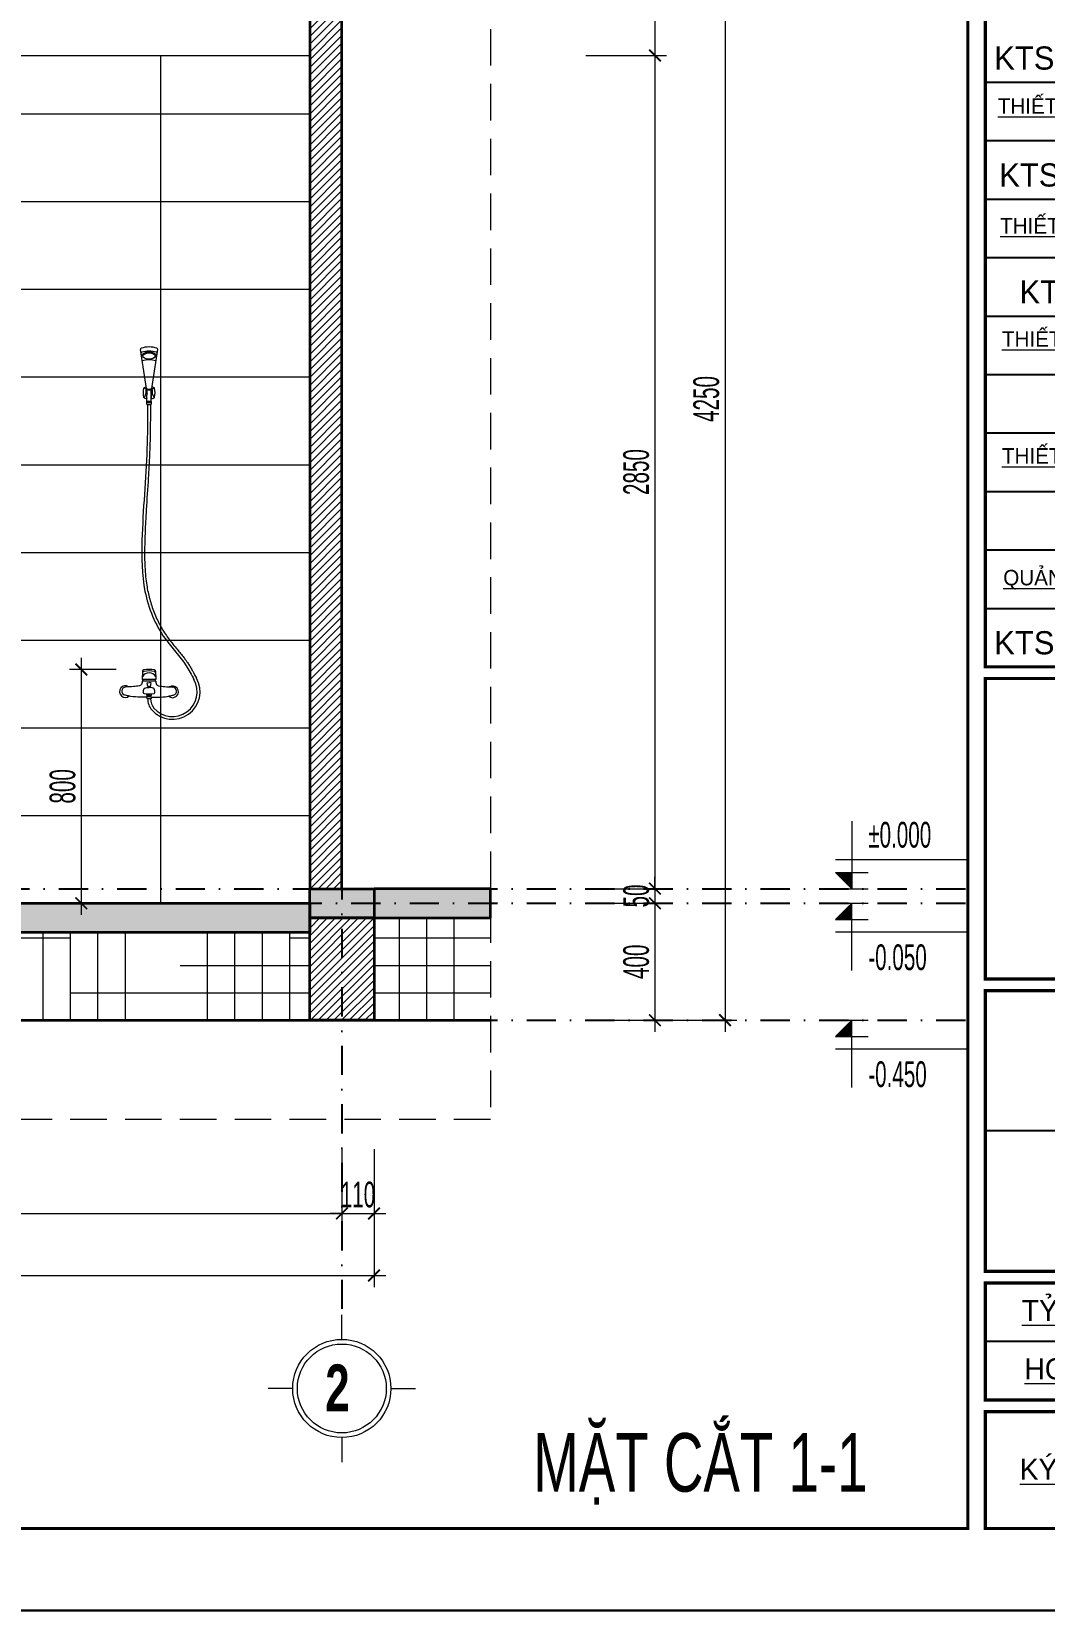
# Model space of a CAD drawing. Header units: inches. Extents: x 274208 to 641690, y -81912 to 129129.
# Drawn here: x 438512 to 441977, y -14890 to -9490 of the extents above; entities that cross this region are included whole.
import ezdxf
from ezdxf.enums import TextEntityAlignment as Align

# ---------------------------------------------------------------- set-up
doc = ezdxf.new("R2010")
doc.units = ezdxf.units.IN
doc.header["$MEASUREMENT"] = 0
doc.header["$PDMODE"] = 3
doc.linetypes.add('$1$HIDDEN', pattern=[0.375, 0.25, -0.125])
doc.linetypes.add('DASHDOT', pattern=[1, 0.5, -0.25, 0, -0.25])
for name, color, linetype, lineweight in [('01.Cut', 255, 'Continuous', 35), ('05.Text', 253, 'Continuous', 18), ('06.betong', 2, 'Continuous', 35), ('08.Dim', 156, 'Continuous', 15), ('09.Hatch', 250, 'Continuous', 5), ('11.Khung bo', 32, 'Continuous', 50), ('12.Khung', 36, 'Continuous', 25), ('CA.noi that 15', 15, 'Continuous', 9), ('DIM', 252, 'Continuous', 20)]:
    doc.layers.add(name, color=color, linetype=linetype, lineweight=lineweight)
doc.layers.add('text', color=7, linetype='Continuous')
doc.layers.add('TRUC', color=250, linetype='DASHDOT')
doc.layers.add('Tpl_Bound', color=1, linetype='Continuous', plot=False)
doc.styles.add('AVANTHB', font='')
doc.styles.add('TT5_Ghi chu 1', font='', dxfattribs={"width": 0.7, "height": 240})
doc.styles.add('TT5_Text Dim', font='hoatbif.shx', dxfattribs={"width": 0.6})
doc.styles.add('VnAvantH', font='')
doc.styles.get('AVANTHB').set_extended_font_data('.VnAvantH', bold=True)
doc.styles.get('TT5_Ghi chu 1').set_extended_font_data('.VnBlackH')
doc.styles.get('VnAvantH').set_extended_font_data('.VnAvantH')
doc.dimstyles.new('TT5_Dim 1-40', dxfattribs={"dimscale": 40, "dimtxt": 2.2, "dimasz": 1, "dimexe": 1, "dimexo": 0.5, "dimgap": 0.5, "dimtad": 1, "dimdec": 0, "dimzin": 0, "dimdsep": 46, "dimtxsty": 'TT5_Text Dim', "dimblk": 'ARCHTICK', "dimcen": 0, "dimdle": 1, "dimclrd": 256, "dimclre": 256, "dimclrt": 1, "dimadec": 0, "dimazin": 0, "dimtfac": 0.015, "dimtdec": 0, "dimtix": 1, "dimtmove": 2, "dimatfit": 3, "dimldrblk": 'DOT', "dimfxl": 1, "dimtolj": 1, "dimtzin": 0, "dimlwd": -1, "dimlwe": -1, "dimarcsym": 1})

# ---------------------------------------------------------------- blocks, each defined once
blk = doc.blocks.new('100')
at = {"layer": '11.Khung bo', "const_width": 26.7}
for points in [[(1860913, -945240), (1860913, -916940), (1896063, -916940), (1896063, -945240)], [(1896213, -937871), (1901213, -937871), (1901213, -930871), (1896213, -930871)], [(1896213, -940540), (1901213, -940540), (1901213, -937971), (1896213, -937971)], [(1896213, -943040), (1901213, -943040), (1901213, -940640), (1896213, -940640)], [(1896213, -944140), (1901213, -944140), (1901213, -943140), (1896213, -943140)], [(1896213, -945240), (1901213, -945240), (1901213, -944240), (1896213, -944240)]]:
    blk.add_lwpolyline(points, close=True, dxfattribs=at)
at = {"layer": '12.Khung'}
for p, q in [((1896213, -932871), (1901213, -932871)), ((1896213, -933371), (1899399, -933371)), ((1896213, -933871), (1901213, -933871)), ((1896213, -934371), (1899399, -934371)), ((1896213, -934871), (1901213, -934871)), ((1896213, -935371), (1899399, -935371)), ((1896213, -935871), (1901213, -935871)), ((1896213, -936371), (1899399, -936371)), ((1896213, -936871), (1901213, -936871)), ((1896213, -937371), (1899399, -937371)), ((1901213, -941840), (1896213, -941840)), ((1901213, -943640), (1896213, -943640))]:
    blk.add_line(p, q, dxfattribs=at)
at = {"layer": '12.Khung', "color": 1}
blk.add_lwpolyline([(1901579, -945940), (1901579, -916240), (1859580, -916240), (1859580, -945940)], close=True, dxfattribs=at)
at = {"layer": '05.Text', "style": 'VnAvantH'}
for s, p in [('KTS.lª thÕ trinh', (1898687, -932764)), ('KTS.PH¹M V¡N CHØNH', (1899215, -933764)), ('KTS.lª ®øc c\xadêng', (1899215, -934764)), ('KTS.lª thÕ trinh', (1898687, -937764))]:
    blk.add_text(s, height=198, dxfattribs=at).set_placement(p, align=Align.RIGHT)
for s, height, p in [('%%UthiÕt kÕ:', 132, (1896319, -933142)), ('%%UthiÕt kÕ:', 132, (1896339, -934166)), ('%%UthiÕt kÕ:', 132, (1896355, -935133)), ('%%UthiÕt kÕ:', 132, (1896355, -936133)), ('%%Uqu¶n lý kü thuËt:', 132, (1896366, -937174)), ('%%Utû lÖ:', 180, (1896525, -943464)), ('%%Uhoµn thµnh: 11/2019', 180, (1896548, -943964)), ('%%Uký hiÖu b¶n vÏ :', 180, (1896508, -944823))]:
    blk.add_text(s, height=height, dxfattribs=at).set_placement(p)
blk = doc.blocks.new('afdsf')
at = {"layer": 'CA.noi that 15'}
for p, q in [((-38298.2, -320250.4), (-38318.8, -320117.8)), ((-38279.7, -320250.4), (-38259.2, -320117.8)), ((-38299.5, -320253.7), (-38306.3, -320248)), ((-38299.5, -320268), (-38306.3, -320283.3)), ((-38295.8, -320253.7), (-38299.5, -320253.7)), ((-38295.8, -320268), (-38299.5, -320268)), ((-38298.2, -320253.7), (-38298.2, -320250.4)), ((-38296.8, -320268), (-38295.8, -320268)), ((-38296.8, -320295.3), (-38296.8, -320272.1)), ((-38281.4, -320295.3), (-38296.8, -320295.3)), ((-38295.8, -320268), (-38295.8, -320253.7)), ((-38282.1, -320253.7), (-38278.5, -320253.7)), ((-38282.1, -320268), (-38282.1, -320253.7)), ((-38282.1, -320268), (-38278.5, -320268)), ((-38281.4, -320295.3), (-38281.4, -320271.3)), ((-38279.7, -320253.7), (-38279.7, -320250.4)), ((-38278.5, -320253.7), (-38271.7, -320248)), ((-38278.5, -320268), (-38271.7, -320283.3)), ((-38296.8, -320299.3), (-38281.4, -320299.3)), ((-38296.1, -320304.7), (-38296.1, -320299.3)), ((-38293.9, -320307.2), (-38293.9, -320312.3)), ((-38293.7, -320299.3), (-38284.4, -320299.3)), ((-38284.4, -320307.2), (-38293.7, -320307.2)), ((-38284.2, -320307.2), (-38284.2, -320312.3)), ((-38282, -320299.3), (-38282, -320304.7)), ((-38265.6, -321251.6), (-38312.3, -321251.6)), ((-38311.3, -321217.4), (-38312.2, -321246.3)), ((-38265.8, -321246.3), (-38312.2, -321246.3)), ((-38310.2, -321246.3), (-38310.4, -321251.6)), ((-38267.7, -321246.3), (-38267.6, -321251.6)), ((-38266.7, -321217.4), (-38265.8, -321246.3)), ((-38296.9, -321299.9), (-38296.9, -321295.4)), ((-38296.9, -321299.9), (-38280.8, -321299.9)), ((-38296.1, -321299.9), (-38296.1, -321301)), ((-38296.1, -321301), (-38281.6, -321301)), ((-38295.1, -321304.9), (-38295.1, -321301)), ((-38292.1, -321270.7), (-38292.1, -321273.9)), ((-38290.4, -321270.7), (-38287.6, -321270.7)), ((-38286, -321270.7), (-38286, -321273.9)), ((-38284.2, -321312.3), (-38284.2, -321312.2)), ((-38282.9, -321304.9), (-38282.9, -321301)), ((-38281.6, -321299.9), (-38281.6, -321301)), ((-38280.8, -321299.9), (-38280.8, -321295.4))]:
    blk.add_line(p, q, dxfattribs=at)
for points in [[(-38289, -321270.7), (-38293.5, -321270.7), (-38295.9, -321257.4), (-38288.9, -321256.5)], [(-38289, -321270.7), (-38284.5, -321270.7), (-38282.1, -321257.4), (-38288.9, -321256.5)]]:
    blk.add_lwpolyline(points, dxfattribs=at)
blk.add_lwpolyline([(-38293.7, -321304.5), (-38284.3, -321304.5, -0.414214), (-38281.9, -321306.9), (-38281.9, -321309.9, -0.414214), (-38284.3, -321312.3), (-38293.7, -321312.3, -0.414214), (-38296.1, -321309.9), (-38296.1, -321306.9, -0.414214)], format="xyb", close=True, dxfattribs=at)
for centre, radius, start, end in [((-38314.8, -320117.2), 4.02, 108.7976, 188.8168), ((-38312.7, -320130.7), 4.02, 107.228, 188.8168), ((-38289, -320193.1), 84.2, 71.2024, 108.7976), ((-38289, -320207.2), 84.2, 72.772, 107.228), ((-38265.2, -320130.7), 4.02, 351.1832, 72.772), ((-38263.2, -320117.2), 4.02, 351.1832, 71.2024), ((-38289, -320237.3), 84.2, 73.5834, 106.4166), ((-38245.7, -320265.6), 63.9, 166.0233, 193.9767), ((-38303.8, -320251.2), 4.02, 90, 166.0233), ((-38303.8, -320280.1), 4.02, 193.9767, 270), ((-38289, -320336.3), 90.3, 96.2592, 99.4635), ((-38289, -320215.8), 69.9, 257.7383, 263.6304), ((-38279.1, -320260.8), 21.6, 160.7055, 199.2945), ((-38289, -320232.9), 19.7, 242.0733, 297.9267), ((-38294.8, -320297.3), 3.08, 148.0246, 211.9754), ((-38296.8, -320296.1), 0.803, 90, 148.0246), ((-38256.9, -320278.7), 40.4, 164.5928, 189.39), ((-38299.1, -320297.3), 3.08, 319.2845, 40.7155), ((-38289, -320236.3), 19.7, 249.6997, 290.3003), ((-38291.1, -320297.3), 3.08, 139.2845, 220.7155), ((-38287.1, -320297.3), 3.08, 319.2845, 40.7155), ((-38321.1, -320278.7), 40.4, 350.61, 15.4072), ((-38279, -320297.3), 3.08, 139.2845, 220.7155), ((-38281.4, -320296.1), 0.803, 31.9754, 90), ((-38289, -320215.8), 69.9, 276.3696, 282.2617), ((-38283.3, -320297.3), 3.08, 328.0246, 31.9754), ((-38289, -320336.3), 90.3, 80.5365, 83.7408), ((-38298.9, -320260.8), 21.6, 340.7055, 19.2945), ((-38274.1, -320251.2), 4.02, 13.9767, 90), ((-38274.1, -320280.1), 4.02, 270, 346.0233), ((-38332.2, -320265.6), 63.9, 346.0233, 13.9767), ((-38296.8, -320298.5), 0.803, 211.9754, 270), ((-38293.7, -320304.7), 2.41, 180, 270), ((-38284.4, -320304.7), 2.41, 270, 0), ((-38281.4, -320298.5), 0.803, 270, 328.0246), ((-38307.3, -321217.4), 4.02, 90, 180), ((-38289, -321316.2), 104.5, 79.9175, 100.0825), ((-38270.7, -321217.4), 4.02, 0, 90), ((-38370, -321287.7), 20.1, 56.2356, 312.03), ((-38289, -321251.6), 27.8, 34.6792, 145.3208), ((-38307.3, -321223.4), 4.02, 90, 180), ((-38289, -321277), 60.5, 72.393, 107.607), ((-38208.7, -321288.4), 94.1, 221.0289, 29.8423), ((-38208.7, -321288.4), 84.5, 221.0289, 29.8423), ((-38270.7, -321223.4), 4.02, 0, 90), ((-38208.7, -321288.4), 20.1, 227.4498, 123.2443), ((-38369.1, -321286), 13.7, 93.0323, 254.876), ((-38305.5, -321291.2), 3.21, 178.0822, 260.5953), ((-38288.9, -321191.3), 104.4, 260.5953, 279.3333), ((-38236, -321312.2), 57.8, 180, 221.0289), ((-38236, -321312.2), 48.2, 180, 221.0289), ((-38272.5, -321291.2), 3.21, 279.3333, 1.8464), ((-38208.9, -321286), 13.7, 285.124, 86.9677)]:
    blk.add_arc(centre, radius, start, end, dxfattribs=at)
for centre, major_axis, ratio in [((-38289, -320138.1), (-24.2, 0), 0.492288), ((-38288.8, -320139.6), (21.6, -0.4), 0.480422)]:
    blk.add_ellipse(centre, major_axis=major_axis, ratio=ratio, dxfattribs=at)
for points, knots in [([(-38293.9, -320312.3), (-38294.2, -320360.5), (-38295.3, -320513.2), (-38315.8, -320723.1), (-38314.2, -320946.3), (-38253, -321096.5), (-38170.3, -321179.5), (-38143.7, -321230.4), (-38135.4, -321246.4)], [0, 0, 0, 0, 144.508502, 457.787406, 633.406563, 809.018854, 926.646693, 980.639125, 980.639125, 980.639125, 980.639125]), ([(-38284.2, -320312.4), (-38284.4, -320330.6), (-38284.5, -320348.8), (-38284.9, -320382.2), (-38285.1, -320397.4), (-38285.6, -320424), (-38285.9, -320435.2), (-38286.6, -320455.7), (-38286.9, -320464.9), (-38287.7, -320483.3), (-38288.1, -320492.4), (-38289.5, -320520), (-38290.6, -320538.3), (-38294, -320593.2), (-38296.5, -320629.8), (-38299.5, -320679.7), (-38300.3, -320693), (-38301.6, -320717.8), (-38302.1, -320729.3), (-38303, -320750.7), (-38303.4, -320760.7), (-38303.9, -320780.5), (-38304.2, -320790.4), (-38304.5, -320820.2), (-38304.4, -320839.9), (-38302.8, -320871.5), (-38301.9, -320883.3), (-38299.7, -320904.6), (-38298.5, -320914), (-38295.8, -320931.4), (-38294.3, -320939.3), (-38290.9, -320955.2), (-38289, -320963.1), (-38282.6, -320986.7), (-38277.5, -321002.2), (-38268.6, -321024.7), (-38265.5, -321032.1), (-38255.4, -321053.7), (-38247.8, -321067.8), (-38235.3, -321087.8), (-38231, -321094.2), (-38221.8, -321107.1), (-38216.8, -321113.7), (-38206.5, -321126.6), (-38201.2, -321133), (-38188, -321148.8), (-38180.1, -321158.2), (-38169.7, -321171.7), (-38166.9, -321175.3), (-38162, -321182), (-38159.8, -321185.1), (-38156.4, -321190.1), (-38155.1, -321192), (-38151.3, -321197.9), (-38148.8, -321201.9), (-38144, -321210), (-38141.7, -321214), (-38135.1, -321226), (-38131, -321234), (-38126.8, -321241.9)], [0, 0, 0, 0, 67.877121, 67.877121, 124.65304, 124.65304, 166.69513, 166.69513, 200.930722, 200.930722, 235.166314, 235.166314, 303.637498, 303.637498, 440.579865, 440.579865, 490.560181, 490.560181, 533.538778, 533.538778, 570.662893, 570.662893, 607.787008, 607.787008, 682.035238, 682.035238, 727.0732, 727.0732, 763.128626, 763.128626, 793.90814, 793.90814, 824.687653, 824.687653, 886.24668, 886.24668, 916.453467, 916.453467, 976.867041, 976.867041, 1006.423841, 1006.423841, 1037.610174, 1037.610174, 1068.796507, 1068.796507, 1114.385518, 1114.385518, 1131.259849, 1131.259849, 1144.761911, 1144.761911, 1153.292739, 1153.292739, 1170.354396, 1170.354396, 1187.416052, 1187.416052, 1220.589637, 1220.589637, 1220.589637, 1220.589637]), ([(-38312.3, -321251.6), (-38312.5, -321254.5), (-38312.7, -321259.6), (-38315.9, -321266.5), (-38327.1, -321269.3), (-38344.4, -321270.7), (-38360.4, -321271.7), (-38369.3, -321272.3)], [0, 0, 0, 0, 8.847228, 15.427678, 20.753253, 41.771502, 68.563153, 68.563153, 68.563153, 68.563153]), ([(-38265.6, -321251.6), (-38265.5, -321254.5), (-38265.3, -321259.6), (-38262.1, -321266.5), (-38250.9, -321269.3), (-38233.6, -321270.7), (-38217.6, -321271.7), (-38208.7, -321272.3)], [0, 0, 0, 0, 8.847228, 15.427678, 20.753253, 41.771502, 68.563153, 68.563153, 68.563153, 68.563153]), ([(-38296.1, -321307.1), (-38317.3, -321307.2), (-38343.2, -321306.7), (-38368.2, -321300.4), (-38372.7, -321299.3)], [8.737967, 8.737967, 8.737967, 8.737967, 87.490203, 104.838021, 104.838021, 104.838021, 104.838021]), ([(-38308.7, -321291.1), (-38308.6, -321287.3), (-38308.1, -321282.9), (-38306.4, -321278.3), (-38305.3, -321276.8), (-38299.7, -321273.9), (-38294, -321273.9), (-38289, -321273.9)], [7.183044, 7.183044, 7.183044, 7.183044, 24.507056, 27.8323, 29.968242, 33.330957, 56.15404, 56.15404, 56.15404, 56.15404]), ([(-38269.3, -321291.1), (-38269.4, -321287.3), (-38269.9, -321282.9), (-38271.6, -321278.3), (-38272.7, -321276.8), (-38278.3, -321273.9), (-38284, -321273.9), (-38289, -321273.9)], [7.183044, 7.183044, 7.183044, 7.183044, 24.507056, 27.8323, 29.968242, 33.330957, 56.15404, 56.15404, 56.15404, 56.15404]), ([(-38281.9, -321307.1), (-38260.7, -321307.2), (-38234.8, -321306.7), (-38209.8, -321300.4), (-38205.3, -321299.3)], [8.737967, 8.737967, 8.737967, 8.737967, 87.490203, 104.838021, 104.838021, 104.838021, 104.838021])]:
    blk.add_open_spline(points, degree=3, knots=knots, dxfattribs=at)
blk = doc.blocks.new('_ARCHTICK')
at = {"color": 0, "linetype": 'ByBlock', "const_width": 0.15}
blk.add_lwpolyline([(-0.5, -0.5), (0.5, 0.5)], dxfattribs=at)
blk = doc.blocks.new('*D1258')
at = {"layer": '08.Dim', "transparency": 16777216}
for p, q in [((440644.4, -8581.5), (440644.4, -9611.5)), ((440408.2, -8621.5), (440684.4, -8621.5)), ((440408.2, -9571.5), (440684.4, -9571.5))]:
    blk.add_line(p, q, dxfattribs=at)
at = {"layer": 'Defpoints', "color": 0, "transparency": 16777216}
for p in [(440388.2, -8621.5), (440388.2, -9571.5), (440644.4, -9571.5)]:
    blk.add_point(p, dxfattribs=at)
at = {"layer": '08.Dim', "transparency": 16777216, "xscale": 40, "yscale": 40, "zscale": 40}
for p, rotation in [((440644.4, -8621.5), 90), ((440644.4, -9571.5), 270)]:
    blk.add_blockref('_ARCHTICK', p, dxfattribs=dict(at, rotation=rotation))
at = {"layer": '08.Dim', "color": 1, "transparency": 16777216, "insert": (440580.4, -9096.5), "char_height": 88, "attachment_point": 5, "rotation": 90, "style": 'TT5_Text Dim'}
blk.add_mtext('\\A1;950', dxfattribs=at)
blk = doc.blocks.new('_DOT')
at = {"color": 1, "linetype": 'ByBlock'}
blk.add_line((-0.5, 0), (-1, 0), dxfattribs=at)
at = {"color": 1, "linetype": 'ByBlock', "const_width": 0.5}
blk.add_lwpolyline([(-0.25, 0, 1), (0.25, 0, 1)], format="xyb", close=True, dxfattribs=at)
blk = doc.blocks.new('DOT')
at = {"color": 0, "linetype": 'ByBlock'}
blk.add_line((-0.5, 0), (-1, 0), dxfattribs=at)
at = {"color": 0, "linetype": 'ByBlock', "const_width": 0.5}
blk.add_lwpolyline([(-0.25, 0, 1), (0.25, 0, 1)], format="xyb", close=True, dxfattribs=at)
blk = doc.blocks.new('*D1259')
at = {"layer": '08.Dim', "transparency": 16777216}
for p, q in [((440644.4, -12421.5), (440644.4, -12381.5)), ((440408.2, -12421.5), (440684.4, -12421.5)), ((440408.2, -12471.5), (440684.4, -12471.5)), ((440644.4, -12421.5), (440644.4, -12471.5)), ((440644.4, -12471.5), (440644.4, -12511.5))]:
    blk.add_line(p, q, dxfattribs=at)
at = {"layer": 'Defpoints', "color": 0, "transparency": 16777216}
for p in [(440388.2, -12421.5), (440388.2, -12471.5), (440644.4, -12471.5)]:
    blk.add_point(p, dxfattribs=at)
at = {"layer": '08.Dim', "transparency": 16777216, "xscale": 40, "yscale": 40, "zscale": 40}
for p, rotation in [((440644.4, -12421.5), 270), ((440644.4, -12471.5), 90)]:
    blk.add_blockref('_ARCHTICK', p, dxfattribs=dict(at, rotation=rotation))
at = {"layer": '08.Dim', "color": 1, "transparency": 16777216, "insert": (440580.4, -12446.5), "char_height": 88, "attachment_point": 5, "rotation": 90, "style": 'TT5_Text Dim'}
blk.add_mtext('\\A1;50', dxfattribs=at)
blk = doc.blocks.new('*D1260')
at = {"layer": '08.Dim', "transparency": 16777216}
for p, q in [((440408.2, -12471.5), (440684.4, -12471.5)), ((440644.4, -12431.5), (440644.4, -12911.5)), ((440408.2, -12871.5), (440684.4, -12871.5))]:
    blk.add_line(p, q, dxfattribs=at)
at = {"layer": 'Defpoints', "color": 0, "transparency": 16777216}
for p in [(440388.2, -12471.5), (440388.2, -12871.5), (440644.4, -12871.5)]:
    blk.add_point(p, dxfattribs=at)
at = {"layer": '08.Dim', "transparency": 16777216, "xscale": 40, "yscale": 40, "zscale": 40}
for p, rotation in [((440644.4, -12471.5), 90), ((440644.4, -12871.5), 270)]:
    blk.add_blockref('_ARCHTICK', p, dxfattribs=dict(at, rotation=rotation))
at = {"layer": '08.Dim', "color": 1, "transparency": 16777216, "insert": (440580.4, -12671.5), "char_height": 88, "attachment_point": 5, "rotation": 90, "style": 'TT5_Text Dim'}
blk.add_mtext('\\A1;400', dxfattribs=at)
blk = doc.blocks.new('*D1261')
at = {"layer": '08.Dim', "transparency": 16777216}
for p, q in [((440644.4, -9531.5), (440644.4, -12461.5)), ((440408.2, -9571.5), (440684.4, -9571.5)), ((440408.2, -12421.5), (440684.4, -12421.5))]:
    blk.add_line(p, q, dxfattribs=at)
at = {"layer": 'Defpoints', "color": 0, "transparency": 16777216}
for p in [(440388.2, -9571.5), (440388.2, -12421.5), (440644.4, -12421.5)]:
    blk.add_point(p, dxfattribs=at)
at = {"layer": '08.Dim', "transparency": 16777216, "xscale": 40, "yscale": 40, "zscale": 40}
for p, rotation in [((440644.4, -9571.5), 90), ((440644.4, -12421.5), 270)]:
    blk.add_blockref('_ARCHTICK', p, dxfattribs=dict(at, rotation=rotation))
at = {"layer": '08.Dim', "color": 1, "transparency": 16777216, "insert": (440580.4, -10996.5), "char_height": 88, "attachment_point": 5, "rotation": 90, "style": 'TT5_Text Dim'}
blk.add_mtext('\\A1;2850', dxfattribs=at)
blk = doc.blocks.new('*D1262')
at = {"layer": '08.Dim', "transparency": 16777216}
for p, q in [((440884.2, -8581.5), (440884.2, -12911.5)), ((440408.2, -8621.5), (440924.2, -8621.5)), ((440408.2, -12871.5), (440924.2, -12871.5))]:
    blk.add_line(p, q, dxfattribs=at)
at = {"layer": 'Defpoints', "color": 0, "transparency": 16777216}
for p in [(440388.2, -8621.5), (440388.2, -12871.5), (440884.2, -12871.5)]:
    blk.add_point(p, dxfattribs=at)
at = {"layer": '08.Dim', "transparency": 16777216, "xscale": 40, "yscale": 40, "zscale": 40}
for p, rotation in [((440884.2, -8621.5), 90), ((440884.2, -12871.5), 270)]:
    blk.add_blockref('_ARCHTICK', p, dxfattribs=dict(at, rotation=rotation))
at = {"layer": '08.Dim', "color": 1, "transparency": 16777216, "insert": (440820.2, -10746.5), "char_height": 88, "attachment_point": 5, "rotation": 90, "style": 'TT5_Text Dim'}
blk.add_mtext('\\A1;4250', dxfattribs=at)
blk = doc.blocks.new('*D1265')
at = {"layer": '08.Dim', "transparency": 16777216}
for p, q in [((438681.9, -11631.5), (438681.9, -12511.5)), ((438801.5, -11671.5), (438641.9, -11671.5)), ((438801.5, -12471.5), (438641.9, -12471.5))]:
    blk.add_line(p, q, dxfattribs=at)
at = {"layer": 'Defpoints', "color": 0, "transparency": 16777216}
for p in [(438821.5, -11671.5), (438681.9, -12471.5), (438821.5, -12471.5)]:
    blk.add_point(p, dxfattribs=at)
at = {"layer": '08.Dim', "transparency": 16777216, "xscale": 40, "yscale": 40, "zscale": 40}
for p, rotation in [((438681.9, -11671.5), 90), ((438681.9, -12471.5), 270)]:
    blk.add_blockref('_ARCHTICK', p, dxfattribs=dict(at, rotation=rotation))
at = {"layer": '08.Dim', "color": 1, "transparency": 16777216, "insert": (438617.9, -12071.5), "char_height": 88, "attachment_point": 5, "rotation": 90, "style": 'TT5_Text Dim'}
blk.add_mtext('\\A1;800', dxfattribs=at)
blk = doc.blocks.new('*D1267')
at = {"layer": '08.Dim', "transparency": 16777216}
for p, q in [((436553.3, -13312.7), (436553.3, -13572.3)), ((439573.3, -13312.7), (439573.3, -13572.3)), ((436513.3, -13532.3), (439613.3, -13532.3))]:
    blk.add_line(p, q, dxfattribs=at)
at = {"layer": 'Defpoints', "color": 0, "transparency": 16777216}
for p in [(436553.3, -13292.7), (439573.3, -13292.7), (439573.3, -13532.3)]:
    blk.add_point(p, dxfattribs=at)
at = {"layer": '08.Dim', "transparency": 16777216, "xscale": 40, "yscale": 40, "zscale": 40, "rotation": 180}
blk.add_blockref('_ARCHTICK', (436553.3, -13532.3), dxfattribs=at)
at = {"layer": '08.Dim', "transparency": 16777216, "xscale": 40, "yscale": 40, "zscale": 40}
blk.add_blockref('_ARCHTICK', (439573.3, -13532.3), dxfattribs=at)
at = {"layer": '08.Dim', "color": 1, "transparency": 16777216, "insert": (438063.3, -13468.3), "char_height": 88, "attachment_point": 5, "style": 'TT5_Text Dim'}
blk.add_mtext('\\A1;3020', dxfattribs=at)
blk = doc.blocks.new('*D1268')
at = {"layer": '08.Dim', "transparency": 16777216}
for p, q in [((439573.3, -13312.7), (439573.3, -13572.3)), ((439683.3, -13312.7), (439683.3, -13572.3)), ((439573.3, -13532.3), (439533.3, -13532.3)), ((439573.3, -13532.3), (439683.3, -13532.3)), ((439683.3, -13532.3), (439723.3, -13532.3))]:
    blk.add_line(p, q, dxfattribs=at)
at = {"layer": 'Defpoints', "color": 0, "transparency": 16777216}
for p in [(439573.3, -13292.7), (439683.3, -13292.7), (439683.3, -13532.3)]:
    blk.add_point(p, dxfattribs=at)
at = {"layer": '08.Dim', "transparency": 16777216, "xscale": 40, "yscale": 40, "zscale": 40}
blk.add_blockref('_ARCHTICK', (439573.3, -13532.3), dxfattribs=at)
at = {"layer": '08.Dim', "transparency": 16777216, "xscale": 40, "yscale": 40, "zscale": 40, "rotation": 180}
blk.add_blockref('_ARCHTICK', (439683.3, -13532.3), dxfattribs=at)
at = {"layer": '08.Dim', "color": 1, "transparency": 16777216, "insert": (439628.3, -13468.3), "char_height": 88, "attachment_point": 5, "style": 'TT5_Text Dim'}
blk.add_mtext('\\A1;110', dxfattribs=at)
blk = doc.blocks.new('*D1269')
at = {"layer": '08.Dim', "transparency": 16777216}
for p, q in [((436443.3, -13312.7), (436443.3, -13784.8)), ((439683.3, -13312.7), (439683.3, -13784.8)), ((436403.3, -13744.8), (439723.3, -13744.8))]:
    blk.add_line(p, q, dxfattribs=at)
at = {"layer": 'Defpoints', "color": 0, "transparency": 16777216}
for p in [(436443.3, -13292.7), (439683.3, -13292.7), (439683.3, -13744.8)]:
    blk.add_point(p, dxfattribs=at)
at = {"layer": '08.Dim', "transparency": 16777216, "xscale": 40, "yscale": 40, "zscale": 40, "rotation": 180}
blk.add_blockref('_ARCHTICK', (436443.3, -13744.8), dxfattribs=at)
at = {"layer": '08.Dim', "transparency": 16777216, "xscale": 40, "yscale": 40, "zscale": 40}
blk.add_blockref('_ARCHTICK', (439683.3, -13744.8), dxfattribs=at)
at = {"layer": '08.Dim', "color": 1, "transparency": 16777216, "insert": (438063.3, -13680.8), "char_height": 88, "attachment_point": 5, "style": 'TT5_Text Dim'}
blk.add_mtext('\\A1;3240', dxfattribs=at)
blk = doc.blocks.new('DANHTRUC')
for p, q in [((980383, -947347), (980383, -947137)), ((979963, -947767), (979753, -947767)), ((980803, -947767), (981013, -947767)), ((980383, -948187), (980383, -948397))]:
    blk.add_line(p, q)
for radius in [420, 380]:
    blk.add_circle((980383, -947767), radius)
blk = doc.blocks.new('A$C4E7C6F34')
at = {"layer": 'DIM'}
blk.add_hatch(color=256, dxfattribs=at).paths.add_polyline_path([(-38, 0), (-38, 138), (-178, 138)])
for p, q in [((-38, 576), (-38, 0)), ((964, 248), (-178, 248)), ((-178, 138), (101, 138)), ((-178, 138), (-38, 0)), ((-178, 0), (101, 0))]:
    blk.add_line(p, q, dxfattribs=at)
at = {"layer": 'text', "style": 'TT5_Text Dim', "flags": 8}
blk.add_attdef('%%P0.000', text='', height=220, dxfattribs=at).set_placement((102, 461), align=Align.MIDDLE_LEFT)

msp = doc.modelspace()

# ---------------------------------------------------------------- hatches: boundary and pattern name
at = {"layer": '09.Hatch'}
h = msp.add_hatch(dxfattribs=at)
h.set_pattern_fill('ANSI31', color=256, scale=150, style=0)
h.set_pattern_definition([(45, (436443.285, -12871.509), (-13.25825, 13.25825), [])])
h.paths.add_polyline_path([(439463.3, -12421.5), (439573.3, -12421.5), (439573.3, -9021.5), (439463.3, -9021.5)])
h.paths.add_polyline_path([(436443.3, -12421.5), (436553.3, -12421.5), (436553.3, -9021.5), (436443.3, -9021.5)])
h.paths.add_polyline_path([(439463.3, -8621.5), (439573.3, -8621.5), (439573.3, -8356.4), (439463.3, -8356.4)])
h.paths.add_polyline_path([(436443.3, -8621.5), (436553.3, -8621.5), (436553.3, -8356.4), (436443.3, -8356.4)])
h.paths.add_polyline_path([(439463.3, -12521.5), (439683.3, -12521.5), (439683.3, -12871.5), (439463.3, -12871.5)])
h.paths.add_polyline_path([(436443.3, -12521.5), (436663.3, -12521.5), (436663.3, -12871.5), (436443.3, -12871.5)])
h = msp.add_hatch(dxfattribs=at)
h.set_pattern_fill('BTONG1', color=256, scale=10, pattern_type=2)
h.set_pattern_definition([(50, (436019.813, -12521.51), (71.726, -6.2752), [7.5, -82.5]), (355, (436019.81, -12521.51), (-13.8751, 75.2192), [6, -66]), (100.4514, (436025.79, -12522.03), (57.8509, 68.94395), [6.374, -70.1142]), (46.1842, (436019.81, -12501.51), (106.7241, -16.5519), [11.25, -123.75]), (96.6356, (436028.71, -12502.89), (93.4663, 97.4118), [9.561, -105.1713]), (351.1842, (436019.81, -12501.51), (93.4662, 97.4119), [9, -99]), (21, (436029.813, -12506.51), (59.6907, -40.2619), [7.5, -82.5]), (326, (436029.81, -12506.51), (24.3315, 72.515), [6, -66]), (71.4514, (436034.79, -12509.864), (84.0223, 32.25305), [6.374, -70.1142]), (37.5, (436019.813, -12521.51), (1.21599, 33.28939), [0, -65.2, 0, -67, 0, -66.25]), (7.5, (436019.813, -12521.51), (26.30695, 39.44117), [0, -38.2, 0, -63.7, 0, -25.25]), (327.5, (435997.513, -12521.51), (53.38224, -2.25549), [0, -25, 0, -78, 0, -103.5]), (317.5, (435987.513, -12521.51), (58.3186, 10.0105), [0, -32.5, 0, -51.8, 0, -73.5]), (45, (436019.813, -12521.51), (-30.05204, 30.05204), []), (45, (436019.813, -12509.26), (-30.05204, 30.05204), [])])
h.paths.add_polyline_path([(436443.3, -8621.5), (436019.8, -8621.5), (436019.8, -8721.5), (436443.3, -8721.5), (436443.3, -9021.5), (439683.3, -9021.5), (439683.3, -8721.5), (440081.8, -8721.5), (440081.8, -8621.5), (439463.3, -8621.5), (439463.3, -8921.5), (436663.3, -8921.5), (436663.3, -8621.5)])
h.paths.add_polyline_path([(436443.3, -12421.5), (436663.3, -12421.5), (436663.3, -12521.5), (436443.3, -12521.5)])
h.paths.add_polyline_path([(439463.3, -12421.5), (439683.3, -12421.5), (439683.3, -12521.5), (439463.3, -12521.5)])
h = msp.add_hatch(dxfattribs=at)
h.set_pattern_fill('_USER,_O', color=256, scale=600, angle=90, pattern_type=0)
h.set_pattern_definition([(90, (436553.3, -12471.5), (-600, 4e-14), [])])
h.paths.add_polyline_path([(437863.3, -9921.5), (438463.3, -9921.5), (438463.3, -10521.5), (437863.3, -10521.5)])
h.paths.add_polyline_path([(438391.7, -11182.6), (437730.8, -11182.6), (437730.8, -10562.6), (438391.7, -10562.6)])
h.paths.add_polyline_path([(437676.4, -11765.4), (437676.4, -11687.8), (438441.2, -11687.8), (438441.2, -11765.4)])
h.paths.add_polyline_path([(436663.3, -12471.5), (436663.3, -12421.5), (436553.3, -12421.5), (436553.3, -9571.5), (439463.3, -9571.5), (439463.3, -12471.5)])
h = msp.add_hatch(dxfattribs=at)
h.set_pattern_fill('_USER,_O', color=256, scale=300, pattern_type=0)
h.set_pattern_definition([(0, (436553.28, -12471.5), (0, 300), [])])
h.paths.add_polyline_path([(437863.3, -10521.5), (437863.3, -9921.5), (438463.3, -9921.5), (438463.3, -10521.5)])
h.paths.add_polyline_path([(438391.7, -10562.6), (438391.7, -11182.6), (437730.8, -11182.6), (437730.8, -10562.6)])
h.paths.add_polyline_path([(436663.3, -12471.5), (436663.3, -12421.5), (436553.3, -12421.5), (436553.3, -9571.5), (439463.3, -9571.5), (439463.3, -12471.5)])
h = msp.add_hatch(dxfattribs=at)
h.set_pattern_fill('AR-CONC,_O', color=256, scale=5)
h.set_pattern_definition([(50, (436019.813, -12571.51), (35.863, -3.1376), [3.75, -41.25]), (355, (436019.813, -12571.51), (-6.93757, 37.6096), [3, -33]), (100.4514, (436022.8, -12571.77), (28.92544, 34.472), [3.187, -35.0571]), (46.1842, (436019.813, -12561.51), (53.36207, -8.27596), [5.625, -61.875]), (96.6356, (436024.26, -12562.2), (46.7331, 48.7059), [4.7805, -52.5857]), (351.1842, (436019.813, -12561.51), (46.7331, 48.7059), [4.5, -49.5]), (21, (436024.813, -12564.01), (29.84535, -20.13094), [3.75, -41.25]), (326, (436024.813, -12564.01), (12.16577, 36.2575), [3, -33]), (71.4514, (436027.3, -12565.686), (42.01112, 16.12656), [3.187, -35.0571]), (37.5, (436019.813, -12571.509), (0.607993, 16.644693), [0, -32.6, 0, -33.5, 0, -33.125]), (7.5, (436019.813, -12571.509), (13.15348, 19.720586), [0, -19.1, 0, -31.85, 0, -12.625]), (327.5, (436008.663, -12571.509), (26.69112, -1.127744), [0, -12.5, 0, -39, 0, -51.75]), (317.5, (436003.663, -12571.509), (29.15931, 5.00525), [0, -16.25, 0, -25.9, 0, -36.75])])
h.paths.add_polyline_path([(436019.8, -12521.5), (436443.3, -12521.5), (436443.3, -12421.5), (436019.8, -12421.5)])
h.paths.add_polyline_path([(436663.3, -12471.5), (439463.3, -12471.5), (439463.3, -12571.5), (436663.3, -12571.5)])
h.paths.add_polyline_path([(439683.3, -12521.5), (440081.8, -12521.5), (440081.8, -12421.5), (439683.3, -12421.5)])
h = msp.add_hatch(dxfattribs=at)
h.set_pattern_fill('HOUND', color=256, scale=1500, style=0)
h.set_pattern_definition([(0, (436019.81, -12871.51), (375, 93.75), [1500, -750]), (90, (436019.81, -12871.51), (-93.75, -375), [1500, -750])])
h.paths.add_polyline_path([(436019.8, -12521.5), (436019.8, -12871.5), (436443.3, -12871.5), (436443.3, -12521.5)])
h.paths.add_polyline_path([(436663.3, -12571.5), (436663.3, -12871.5), (439463.3, -12871.5), (439463.3, -12571.5)])
h.paths.add_polyline_path([(440081.8, -12871.5), (440081.8, -12521.5), (439683.3, -12521.5), (439683.3, -12871.5)])

# ---------------------------------------------------------------- linework, layer by layer
at = {"layer": '01.Cut'}
for points in [[(439463.3, -12421.5), (439573.3, -12421.5), (439573.3, -9021.5), (439463.3, -9021.5)], [(439463.3, -12521.5), (439683.3, -12521.5), (439683.3, -12871.5), (439463.3, -12871.5)]]:
    msp.add_lwpolyline(points, close=True, dxfattribs=at)
at = {"layer": '05.Text', "color": 6, "linetype": '$1$HIDDEN', "ltscale": 500}
msp.add_lwpolyline([(436019.8, -8356.4), (440081.8, -8356.4), (440081.8, -13210.7), (436019.8, -13210.7)], close=True, dxfattribs=at)
at = {"layer": '06.betong'}
for points in [[(436663.3, -12471.5), (439463.3, -12471.5), (439463.3, -12571.5), (436663.3, -12571.5)], [(439463.3, -12421.5), (439683.3, -12421.5), (439683.3, -12521.5), (439463.3, -12521.5)], [(439683.3, -12521.5), (440081.8, -12521.5), (440081.8, -12421.5), (439683.3, -12421.5)]]:
    msp.add_lwpolyline(points, close=True, dxfattribs=at)
msp.add_lwpolyline([(436019.8, -12871.5), (440081.8, -12871.5)], dxfattribs=at)
at = {"layer": '09.Hatch'}
msp.add_lwpolyline([(436553.3, -9571.5), (439463.3, -9571.5)], dxfattribs=at)
at = {"layer": 'Tpl_Bound', "color": 1}
msp.add_lwpolyline([(427121.3, -14890.2), (427121.3, -3010.3), (443921.2, -3010.3), (443921.2, -14890.2)], close=True, dxfattribs=at)
at = {"layer": 'TRUC', "ltscale": 200}
msp.add_line((439573.3, -8356.4), (439573.3, -13878.8), dxfattribs=at)
for points in [[(434602.8, -12421.5), (441714.5, -12421.5)], [(434602.8, -12471.5), (441714.5, -12471.5)], [(434602.8, -12871.5), (441714.5, -12871.5)]]:
    msp.add_lwpolyline(points, dxfattribs=at)

# ---------------------------------------------------------------- block references
at = {"layer": '05.Text', "xscale": 0.4, "yscale": 0.4, "zscale": 0.4}
for name, p in [('100', (-316710.5, 363485.7)), ('DANHTRUC', (47419.9, 364975.8))]:
    msp.add_blockref(name, p, dxfattribs=at)
at = {"layer": '08.Dim'}
ref = msp.add_blockref('A$C4E7C6F34', (441333.2, -12421.5), dxfattribs=dict(at, xscale=0.4, yscale=0.4, zscale=0.4))
ref.add_attrib('%%P0.000', '%%P0.000', dxfattribs={"layer": 'text', "height": 88, "style": 'TT5_Text Dim', "width": 0.6, "flags": 8}).set_placement((441374.2, -12237), align=Align.MIDDLE_LEFT)
ref = msp.add_blockref('A$C4E7C6F34', (441333.2, -12471.5), dxfattribs=dict(at, xscale=-0.4, yscale=0.4, zscale=0.4, rotation=180))
ref.add_attrib('%%P0.000', '-0.050', dxfattribs={"layer": 'text', "height": 88, "style": 'TT5_Text Dim', "width": 0.6, "flags": 8}).set_placement((441374.2, -12656), align=Align.MIDDLE_LEFT)
ref = msp.add_blockref('A$C4E7C6F34', (441333.2, -12871.5), dxfattribs=dict(at, xscale=-0.4, yscale=0.4, zscale=0.4, rotation=180))
ref.add_attrib('%%P0.000', '-0.450', dxfattribs={"layer": 'text', "height": 88, "style": 'TT5_Text Dim', "width": 0.6, "flags": 8}).set_placement((441374.2, -13056), align=Align.MIDDLE_LEFT)
at = {"layer": 'CA.noi that 15'}
msp.add_blockref('afdsf', (477202.7, 309540.2), dxfattribs=at)

# ---------------------------------------------------------------- texts
at = {"layer": '05.Text', "width": 0.7}
for s, height, style, p in [('2', 160, 'AVANTHB', (439516.6, -14209)), ('MÆT C¾T 1-1', 200, 'TT5_Ghi chu 1', (440227.9, -14483.9))]:
    msp.add_text(s, height=height, dxfattribs=dict(at, style=style)).set_placement(p)

# ---------------------------------------------------------------- dimensions: what is measured, and where the dimension line sits
at = {"layer": '08.Dim'}
for base, p1, p2, picture, middle in [((440644.4, -9571.5), (440388.2, -8621.5), (440388.2, -9571.5), '*D1258', (440580.4, -9096.5)), ((440884.2, -12871.5), (440388.2, -8621.5), (440388.2, -12871.5), '*D1262', (440820.2, -10746.5)), ((440644.4, -12421.5), (440388.2, -9571.5), (440388.2, -12421.5), '*D1261', (440580.4, -10996.5)), ((438681.9, -12471.5), (438821.5, -11671.5), (438821.5, -12471.5), '*D1265', (438617.9, -12071.5)), ((440644.4, -12471.5), (440388.2, -12421.5), (440388.2, -12471.5), '*D1259', (440580.4, -12446.5)), ((440644.4, -12871.5), (440388.2, -12471.5), (440388.2, -12871.5), '*D1260', (440580.4, -12671.5))]:
    dim = msp.add_linear_dim(base=base, p1=p1, p2=p2, angle=90, dimstyle='TT5_Dim 1-40', override={"dimldrblk": 'DOT'}, dxfattribs=at)
    dim.commit()
    dim.dimension.update_dxf_attribs({"geometry": picture, "text_midpoint": middle})
for base, p1, p2, picture, middle in [((439683.3, -13744.8), (436443.3, -13292.7), (439683.3, -13292.7), '*D1269', (438063.3, -13680.8)), ((439573.3, -13532.3), (436553.3, -13292.7), (439573.3, -13292.7), '*D1267', (438063.3, -13468.3)), ((439683.3, -13532.3), (439573.3, -13292.7), (439683.3, -13292.7), '*D1268', (439628.3, -13468.3))]:
    dim = msp.add_linear_dim(base=base, p1=p1, p2=p2, dimstyle='TT5_Dim 1-40', override={"dimldrblk": 'DOT'}, dxfattribs=at)
    dim.commit()
    dim.dimension.update_dxf_attribs({"geometry": picture, "text_midpoint": middle})

doc.saveas('drawing.dxf')
